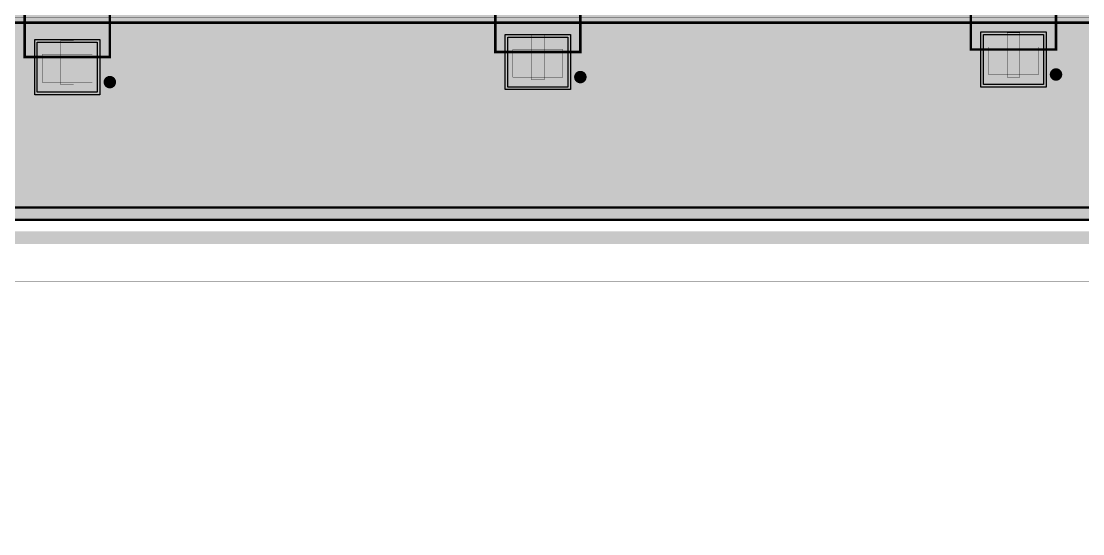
# Model space of a CAD drawing. Header units: millimetres. Extents: x -13 to 123, y -4 to 75.
# Drawn here: x 74.57 to 95.77, y -3.91 to 6.33 of the extents above; entities that cross this region are included whole.
import ezdxf

# ---------------------------------------------------------------- set-up
doc = ezdxf.new("R2010")
doc.units = ezdxf.units.MM
doc.header["$MEASUREMENT"] = 0
for name, color, linetype, true_color in [('Board-Outline-Layer', 7, 'Continuous', 0xff00ff), ('Bottom-Layer', 7, 'Continuous', 0x0000ff), ('Component-Marking-Layer', 7, 'Continuous', 0x66ffcc), ('Component-Shape-Layer', 7, 'Continuous', 0x00cccc), ('Document-Layer', 7, 'Continuous', 0xffffff), ('Pin-Soldering-Layer', 7, 'Continuous', 0xcc9999), ('Top-Layer', 7, 'Continuous', 0xff0000), ('Top-Paste-Mask-Layer', 7, 'Continuous', 0x808080), ('Top-Solder-Mask-Layer', 7, 'Continuous', 0x800080)]:
    doc.layers.add(name, color=color, linetype=linetype, true_color=true_color)

msp = doc.modelspace()

# ---------------------------------------------------------------- hatches: boundary and pattern name
at = {"layer": 'Bottom-Layer'}
msp.add_hatch(color=256, dxfattribs=at).paths.add_polyline_path([(0.604, 7), (0.604, 61.886), (0.986, 61.414), (1.487, 61.071), (2.065, 60.885), (2.672, 60.872), (3.257, 61.033), (3.772, 61.354), (4.174, 61.809), (4.43, 62.36), (4.517, 62.961), (4.43, 63.561), (4.174, 64.112), (3.772, 64.567), (3.257, 64.888), (2.672, 65.049), (2.065, 65.036), (1.487, 64.85), (0.986, 64.507), (0.604, 64.035), (0.604, 68), (0.689, 68.858), (0.939, 69.682), (1.345, 70.442), (1.892, 71.108), (2.558, 71.655), (3.318, 72.061), (4.142, 72.312), (5, 72.396), (112.5, 72.396), (113.358, 72.312), (114.182, 72.061), (114.942, 71.655), (115.609, 71.108), (116.155, 70.442), (116.561, 69.682), (116.812, 68.858), (116.896, 68), (116.896, 7), (116.812, 6.142), (116.561, 5.318), (116.155, 4.558), (115.609, 3.892), (114.942, 3.345), (114.182, 2.939), (113.358, 2.689), (112.5, 2.604), (5, 2.604), (4.142, 2.689), (3.318, 2.939), (2.558, 3.345), (1.892, 3.892), (1.345, 4.558), (0.939, 5.318), (0.689, 6.142)])
at = {"layer": 'Component-Marking-Layer'}
for points in [[(95.177, 5.262, 1), (95.297, 5.262, 1)], [(95.177, 5.262, 1), (95.297, 5.262, 1)], [(76.279, 5.11, 1), (76.399, 5.11, 1)], [(76.279, 5.11, 1), (76.399, 5.11, 1)], [(85.677, 5.211, 1), (85.797, 5.211, 1)], [(85.677, 5.211, 1), (85.797, 5.211, 1)]]:
    msp.add_hatch(color=256, dxfattribs=at).paths.add_polyline_path(points)
at = {"layer": 'Document-Layer'}
for points in [[(75.362, 5.055), (75.362, 5.944), (75.616, 5.944), (75.616, 5.055)], [(75.362, 5.055), (75.362, 5.944), (75.616, 5.944), (75.616, 5.055)], [(84.76, 5.156), (84.76, 6.045), (85.014, 6.045), (85.014, 5.156)], [(84.76, 5.156), (84.76, 6.045), (85.014, 6.045), (85.014, 5.156)], [(94.26, 5.207), (94.26, 6.096), (94.514, 6.096), (94.514, 5.207)], [(94.26, 5.207), (94.26, 6.096), (94.514, 6.096), (94.514, 5.207)]]:
    msp.add_hatch(color=256, dxfattribs=at).paths.add_polyline_path(points)
at = {"layer": 'Pin-Soldering-Layer'}
for points in [[(85.387, 5.211), (84.387, 5.211), (84.387, 5.761), (85.387, 5.761)], [(85.387, 5.211), (84.387, 5.211), (84.387, 5.761), (85.387, 5.761)], [(94.887, 5.262), (93.887, 5.262), (93.887, 5.812), (94.887, 5.812)], [(94.887, 5.262), (93.887, 5.262), (93.887, 5.812), (94.887, 5.812)], [(75.989, 5.11), (74.989, 5.11), (74.989, 5.66), (75.989, 5.66)], [(75.989, 5.11), (74.989, 5.11), (74.989, 5.66), (75.989, 5.66)]]:
    msp.add_hatch(color=256, dxfattribs=at).paths.add_polyline_path(points)
at = {"layer": 'Top-Layer'}
for points in [[(5.283, 6.299), (103.782, 6.299), (103.451, 5.787), (103.304, 5.194), (103.356, 4.587), (103.603, 4.028), (104.017, 3.58), (104.554, 3.29), (105.156, 3.19), (105.758, 3.29), (106.295, 3.58), (106.709, 4.028), (106.956, 4.587), (107.009, 5.194), (106.861, 5.787), (106.53, 6.299), (113.081, 6.299), (113.081, 2.395), (112.791, 2.367), (112.5, 2.358), (5.283, 2.358)], [(85.487, 5.011), (84.287, 5.011), (84.287, 6.011), (85.487, 6.011)], [(94.987, 5.062), (93.787, 5.062), (93.787, 6.062), (94.987, 6.062)], [(76.089, 4.91), (74.889, 4.91), (74.889, 5.91), (76.089, 5.91)]]:
    msp.add_hatch(color=256, dxfattribs=at).paths.add_polyline_path(points)
at = {"layer": 'Top-Paste-Mask-Layer'}
for points in [[(85.487, 5.011), (84.287, 5.011), (84.287, 6.011), (85.487, 6.011)], [(94.987, 5.062), (93.787, 5.062), (93.787, 6.062), (94.987, 6.062)], [(76.089, 4.91), (74.889, 4.91), (74.889, 5.91), (76.089, 5.91)]]:
    msp.add_hatch(color=256, dxfattribs=at).paths.add_polyline_path(points)
at = {"layer": 'Top-Solder-Mask-Layer'}
for points in [[(76.14, 4.859), (74.838, 4.859), (74.838, 5.961), (76.14, 5.961)], [(85.538, 4.96), (84.236, 4.96), (84.236, 6.062), (85.538, 6.062)], [(95.038, 5.011), (93.736, 5.011), (93.736, 6.113), (95.038, 6.113)]]:
    msp.add_hatch(color=256, dxfattribs=at).paths.add_polyline_path(points)

# ---------------------------------------------------------------- linework, layer by layer
at = {"layer": 'Board-Outline-Layer', "const_width": 0.254}
msp.add_lwpolyline([(0, 7), (0, 68, -0.414), (5, 73), (112.5, 73, -0.414), (117.5, 68), (117.5, 7, -0.414), (112.5, 2), (5, 2, -0.414)], format="xyb", close=True, dxfattribs=at)
at = {"layer": 'Bottom-Layer', "const_width": 0.00508}
msp.add_lwpolyline([(-2.235, -1.981), (-2.235, 74.727), (120.295, 74.727), (120.295, -1.981)], close=True, dxfattribs=at)
at = {"layer": 'Bottom-Layer', "const_width": 0.0508}
msp.add_lwpolyline([(5, 72.396), (112.5, 72.396), (113.358, 72.312), (114.182, 72.061), (114.942, 71.655), (115.609, 71.108), (116.155, 70.442), (116.561, 69.682), (116.812, 68.858), (116.896, 68), (116.896, 7), (116.812, 6.142), (116.561, 5.318), (116.155, 4.558), (115.609, 3.892), (114.942, 3.345), (114.182, 2.939), (113.358, 2.689), (112.5, 2.604), (5, 2.604)], dxfattribs=at)
at = {"layer": 'Component-Marking-Layer', "const_width": 0.129}
for points in [[(85.677, 5.211, 1), (85.797, 5.211), (85.797, 5.211, 1), (85.677, 5.211)], [(85.677, 5.211, 1), (85.797, 5.211), (85.797, 5.211, 1), (85.677, 5.211)], [(95.177, 5.262, 1), (95.297, 5.262), (95.297, 5.262, 1), (95.177, 5.262)], [(95.177, 5.262, 1), (95.297, 5.262), (95.297, 5.262, 1), (95.177, 5.262)], [(76.279, 5.11, 1), (76.399, 5.11), (76.399, 5.11, 1), (76.279, 5.11)], [(76.279, 5.11, 1), (76.399, 5.11), (76.399, 5.11, 1), (76.279, 5.11)]]:
    msp.add_lwpolyline(points, format="xyb", dxfattribs=at)
at = {"layer": 'Component-Shape-Layer', "const_width": 0.0508}
for points in [[(95.237, 5.762), (93.537, 5.762), (93.537, 8.462), (95.237, 8.462)], [(95.237, 5.762), (93.537, 5.762), (93.537, 8.462), (95.237, 8.462)], [(76.339, 5.61), (74.639, 5.61), (74.639, 8.31), (76.339, 8.31)], [(76.339, 5.61), (74.639, 5.61), (74.639, 8.31), (76.339, 8.31)], [(85.737, 5.711), (84.037, 5.711), (84.037, 8.411), (85.737, 8.411)], [(85.737, 5.711), (84.037, 5.711), (84.037, 8.411), (85.737, 8.411)]]:
    msp.add_lwpolyline(points, close=True, dxfattribs=at)
at = {"layer": 'Document-Layer', "const_width": 0.00508}
for points in [[(75.362, 5.055), (75.362, 5.944), (75.616, 5.944), (75.616, 5.055)], [(75.362, 5.055), (75.362, 5.944), (75.616, 5.944), (75.616, 5.055)], [(84.76, 5.156), (84.76, 6.045), (85.014, 6.045), (85.014, 5.156)], [(84.76, 5.156), (84.76, 6.045), (85.014, 6.045), (85.014, 5.156)], [(94.26, 5.207), (94.26, 6.096), (94.514, 6.096), (94.514, 5.207)], [(94.26, 5.207), (94.26, 6.096), (94.514, 6.096), (94.514, 5.207)]]:
    msp.add_lwpolyline(points, close=True, dxfattribs=at)
at = {"layer": 'Pin-Soldering-Layer', "const_width": 0.00508}
for points in [[(85.387, 5.211), (84.387, 5.211), (84.387, 5.761), (85.387, 5.761)], [(85.387, 5.211), (84.387, 5.211), (84.387, 5.761), (85.387, 5.761)], [(94.887, 5.262), (93.887, 5.262), (93.887, 5.812), (94.887, 5.812)], [(94.887, 5.262), (93.887, 5.262), (93.887, 5.812), (94.887, 5.812)], [(75.989, 5.11), (74.989, 5.11), (74.989, 5.66), (75.989, 5.66)], [(75.989, 5.11), (74.989, 5.11), (74.989, 5.66), (75.989, 5.66)]]:
    msp.add_lwpolyline(points, close=True, dxfattribs=at)
at = {"layer": 'Top-Layer'}
for points, const_width in [([(-5.131, -3.912), (-5.131, 75.438), (122.987, 75.438), (122.987, -3.912)], 0.00508), ([(5.182, 1.118), (5.182, 6.401), (113.183, 6.401), (113.183, 1.118)], 0.00508), ([(5.283, 6.299), (103.782, 6.299), (103.451, 5.787), (103.304, 5.194), (103.356, 4.587), (103.603, 4.028), (104.017, 3.58), (104.554, 3.29), (105.156, 3.19), (105.758, 3.29), (106.295, 3.58), (106.709, 4.028), (106.956, 4.587), (107.009, 5.194), (106.861, 5.787), (106.53, 6.299), (113.081, 6.299), (113.081, 2.395), (112.791, 2.367), (112.5, 2.358), (5.283, 2.358)], 0.0508)]:
    msp.add_lwpolyline(points, close=True, dxfattribs=dict(at, const_width=const_width))
for points in [[(85.487, 5.011), (84.287, 5.011), (84.287, 6.011), (85.487, 6.011)], [(94.987, 5.062), (93.787, 5.062), (93.787, 6.062), (94.987, 6.062)], [(76.089, 4.91), (74.889, 4.91), (74.889, 5.91), (76.089, 5.91)]]:
    msp.add_lwpolyline(points, close=True, dxfattribs=at)
at = {"layer": 'Top-Layer', "const_width": 0.9}
for points in [[(84.785, 5.41), (84.887, 5.511)], [(84.887, 5.511), (93.887, 5.511)], [(93.887, 5.511), (94.387, 5.562)], [(93.887, 5.511), (101.887, 5.511)], [(66.04, 5.359), (75.438, 5.359)], [(75.438, 5.359), (75.489, 5.41)], [(75.489, 5.41), (84.785, 5.41)]]:
    msp.add_lwpolyline(points, dxfattribs=at)
at = {"layer": 'Top-Paste-Mask-Layer'}
for points in [[(85.487, 5.011), (84.287, 5.011), (84.287, 6.011), (85.487, 6.011)], [(94.987, 5.062), (93.787, 5.062), (93.787, 6.062), (94.987, 6.062)], [(76.089, 4.91), (74.889, 4.91), (74.889, 5.91), (76.089, 5.91)]]:
    msp.add_lwpolyline(points, close=True, dxfattribs=at)
at = {"layer": 'Top-Solder-Mask-Layer'}
for points in [[(76.14, 4.859), (74.838, 4.859), (74.838, 5.961), (76.14, 5.961)], [(85.538, 4.96), (84.236, 4.96), (84.236, 6.062), (85.538, 6.062)], [(95.038, 5.011), (93.736, 5.011), (93.736, 6.113), (95.038, 6.113)]]:
    msp.add_lwpolyline(points, close=True, dxfattribs=at)

doc.saveas('drawing.dxf')
